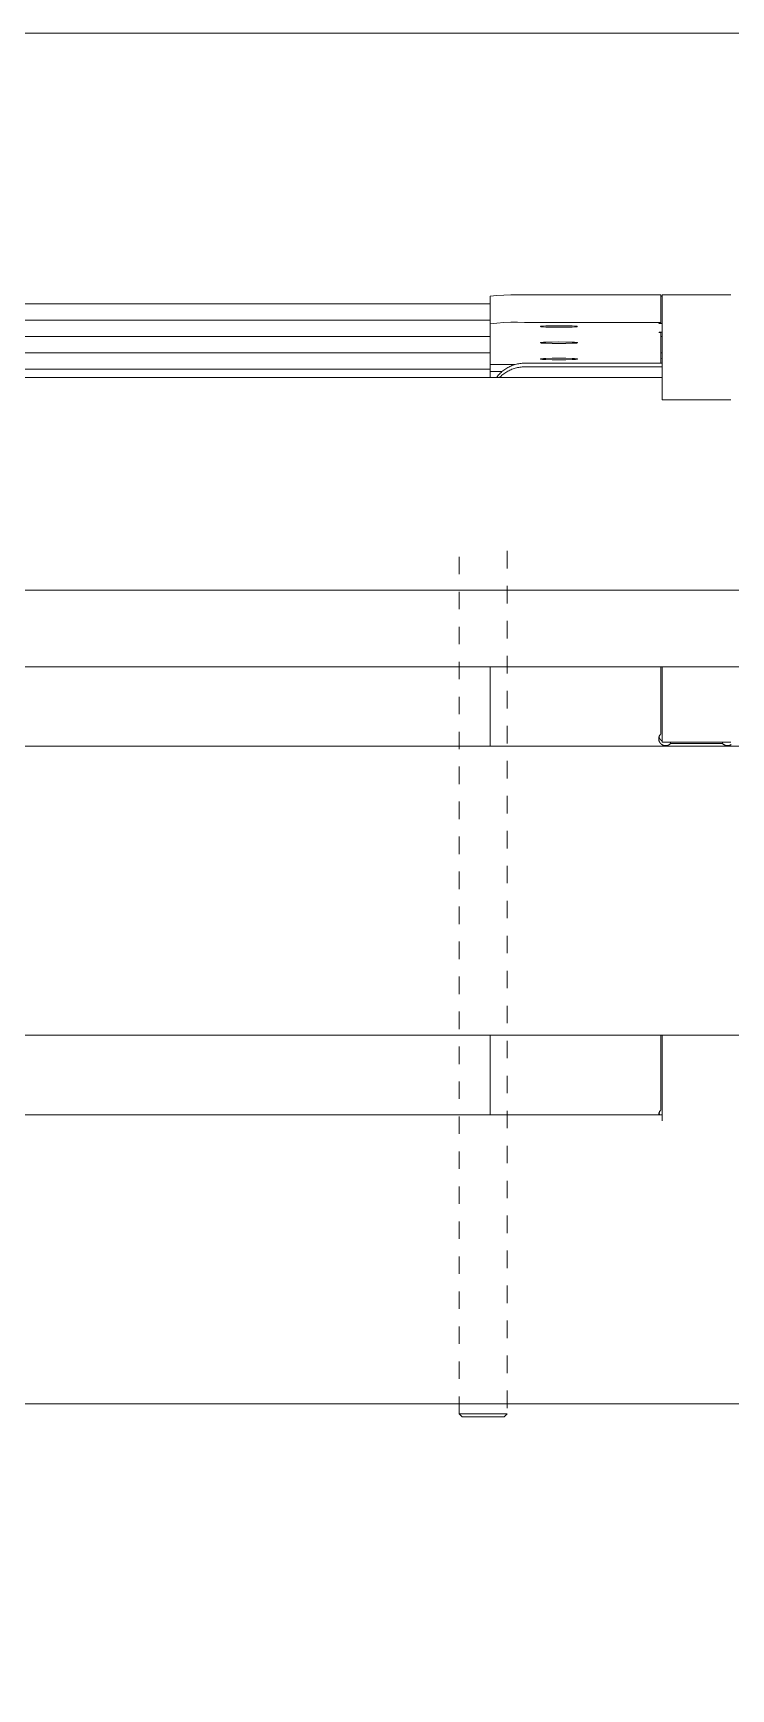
# Model space of a CAD drawing. Header units: inches. Extents: x -12 to 176, y -4 to 123.
# Drawn here: x 33.13 to 37.12, y 108.9 to 118.36 of the extents above; entities that cross this region are included whole.
import ezdxf

# ---------------------------------------------------------------- set-up
doc = ezdxf.new("R2010")
doc.units = ezdxf.units.IN
doc.linetypes.add('HIDDEN', pattern=[1.905, 1.27, -0.635])
doc.layers.add('ZANO_R', color=7, linetype='Continuous', lineweight=0)
doc.layers.add('ZANO_R_przerywana', color=250, linetype='HIDDEN', lineweight=0)

msp = doc.modelspace()

# ---------------------------------------------------------------- linework, layer by layer
at = {"layer": 'ZANO_R'}
for p, q in [((1.60821, 118.36439), (72.2382, 118.36439)), ((35.7421, 116.81625), (4.83656, 116.81625)), ((35.78131, 116.86389), (35.7421, 116.85958)), ((35.7421, 116.85958), (35.7421, 116.70224)), ((35.82065, 116.86688), (35.78131, 116.86389)), ((35.86007, 116.86854), (35.82065, 116.86688)), ((35.89951, 116.86888), (35.86007, 116.86854)), ((35.93895, 116.86789), (35.89951, 116.86888)), ((36.71848, 116.86789), (35.93895, 116.86789)), ((36.71848, 116.71055), (36.71848, 116.86789)), ((36.72635, 116.86065), (36.71848, 116.86091)), ((36.72635, 116.86771), (36.72635, 116.37146)), ((36.72635, 116.86771), (37.12005, 116.86771)), ((35.7421, 116.72315), (4.83656, 116.72315)), ((35.7421, 116.63005), (4.83656, 116.63005)), ((35.78131, 116.70655), (35.7421, 116.70224)), ((35.7421, 116.70224), (35.7421, 116.47072)), ((35.82065, 116.70954), (35.78131, 116.70655)), ((35.86007, 116.7112), (35.82065, 116.70954)), ((35.89951, 116.71154), (35.86007, 116.7112)), ((35.93895, 116.71055), (35.89951, 116.71154)), ((36.71848, 116.71055), (35.93895, 116.71055)), ((36.0295, 116.6873), (36.02951, 116.68732)), ((36.0295, 116.68727), (36.0295, 116.6873)), ((36.0295, 116.68725), (36.0295, 116.68727)), ((36.02951, 116.68722), (36.0295, 116.68725)), ((36.02951, 116.68732), (36.02952, 116.68735)), ((36.02952, 116.6872), (36.02951, 116.68722)), ((36.02952, 116.68735), (36.02953, 116.68737)), ((36.02953, 116.68717), (36.02952, 116.6872)), ((36.02953, 116.68737), (36.02954, 116.6874)), ((36.02954, 116.68715), (36.02953, 116.68717)), ((36.02954, 116.6874), (36.02956, 116.68742)), ((36.02956, 116.68712), (36.02954, 116.68715)), ((36.02956, 116.68742), (36.02958, 116.68745)), ((36.02958, 116.6871), (36.02956, 116.68712)), ((36.02958, 116.68745), (36.02961, 116.68747)), ((36.02961, 116.68707), (36.02958, 116.6871)), ((36.02961, 116.68747), (36.02964, 116.6875)), ((36.02964, 116.68705), (36.02961, 116.68707)), ((36.02964, 116.6875), (36.02967, 116.68752)), ((36.02967, 116.68702), (36.02964, 116.68705)), ((36.02967, 116.68752), (36.0297, 116.68755)), ((36.0297, 116.687), (36.02967, 116.68702)), ((36.0297, 116.68755), (36.02974, 116.68757)), ((36.02974, 116.68697), (36.0297, 116.687)), ((36.02974, 116.68757), (36.02978, 116.6876)), ((36.02978, 116.68695), (36.02974, 116.68697)), ((36.02978, 116.6876), (36.02983, 116.68763)), ((36.02983, 116.68692), (36.02978, 116.68695)), ((36.02983, 116.68763), (36.02988, 116.68765)), ((36.02988, 116.6869), (36.02983, 116.68692)), ((36.02988, 116.68765), (36.02993, 116.68768)), ((36.02993, 116.68687), (36.02988, 116.6869)), ((36.02993, 116.68768), (36.02999, 116.6877)), ((36.02999, 116.68684), (36.02993, 116.68687)), ((36.02999, 116.6877), (36.03005, 116.68773)), ((36.03005, 116.68682), (36.02999, 116.68684)), ((36.03005, 116.68773), (36.03011, 116.68775)), ((36.03011, 116.68679), (36.03005, 116.68682)), ((36.03011, 116.68775), (36.03018, 116.68778)), ((36.03018, 116.68677), (36.03011, 116.68679)), ((36.03018, 116.68778), (36.03033, 116.68783)), ((36.03033, 116.68672), (36.03018, 116.68677)), ((36.03033, 116.68783), (36.03049, 116.68788)), ((36.03049, 116.68666), (36.03033, 116.68672)), ((36.03049, 116.68788), (36.03066, 116.68793)), ((36.03066, 116.68661), (36.03049, 116.68666)), ((36.03066, 116.68793), (36.03085, 116.68799)), ((36.03085, 116.68656), (36.03066, 116.68661)), ((36.03085, 116.68799), (36.03128, 116.68809)), ((36.03128, 116.68646), (36.03085, 116.68656)), ((36.03128, 116.68809), (36.03176, 116.68819)), ((36.03176, 116.68635), (36.03128, 116.68646)), ((36.03176, 116.68819), (36.03231, 116.6883)), ((36.03231, 116.68625), (36.03176, 116.68635)), ((36.03231, 116.6883), (36.03361, 116.68851)), ((36.03361, 116.68604), (36.03231, 116.68625)), ((36.03361, 116.68851), (36.03516, 116.68872)), ((36.03516, 116.68583), (36.03361, 116.68604)), ((36.03516, 116.68872), (36.03697, 116.68893)), ((36.03697, 116.68562), (36.03516, 116.68583)), ((36.03697, 116.68893), (36.04138, 116.68934)), ((36.04138, 116.68521), (36.03697, 116.68562)), ((36.04138, 116.68934), (36.04683, 116.68973)), ((36.04683, 116.68482), (36.04138, 116.68521)), ((36.04683, 116.68973), (36.06064, 116.69045)), ((36.06064, 116.6841), (36.04683, 116.68482)), ((36.06064, 116.69045), (36.09667, 116.69145)), ((36.09667, 116.6831), (36.06064, 116.6841)), ((36.09667, 116.69145), (36.1358, 116.69176)), ((36.1358, 116.68278), (36.09667, 116.6831)), ((36.1358, 116.69176), (36.17493, 116.69145)), ((36.17493, 116.6831), (36.1358, 116.68278)), ((36.17493, 116.69145), (36.21097, 116.69045)), ((36.21097, 116.6841), (36.17493, 116.6831)), ((36.21097, 116.69045), (36.22477, 116.68973)), ((36.22477, 116.68482), (36.21097, 116.6841)), ((36.22477, 116.68973), (36.23023, 116.68934)), ((36.23023, 116.68521), (36.22477, 116.68482)), ((36.23023, 116.68934), (36.23464, 116.68893)), ((36.23464, 116.68562), (36.23023, 116.68521)), ((36.23464, 116.68893), (36.23645, 116.68872)), ((36.23645, 116.68583), (36.23464, 116.68562)), ((36.23645, 116.68872), (36.238, 116.68851)), ((36.238, 116.68604), (36.23645, 116.68583)), ((36.238, 116.68851), (36.23929, 116.6883)), ((36.23929, 116.68625), (36.238, 116.68604)), ((36.23929, 116.6883), (36.23984, 116.68819)), ((36.23984, 116.68635), (36.23929, 116.68625)), ((36.23984, 116.68819), (36.24033, 116.68809)), ((36.24033, 116.68646), (36.23984, 116.68635)), ((36.24033, 116.68809), (36.24075, 116.68799)), ((36.24075, 116.68656), (36.24033, 116.68646)), ((36.24075, 116.68799), (36.24094, 116.68793)), ((36.24094, 116.68661), (36.24075, 116.68656)), ((36.24094, 116.68793), (36.24112, 116.68788)), ((36.24112, 116.68666), (36.24094, 116.68661)), ((36.24112, 116.68788), (36.24128, 116.68783)), ((36.24128, 116.68672), (36.24112, 116.68666)), ((36.24128, 116.68783), (36.24142, 116.68778)), ((36.24142, 116.68677), (36.24128, 116.68672)), ((36.24142, 116.68778), (36.24149, 116.68775)), ((36.24149, 116.68679), (36.24142, 116.68677)), ((36.24149, 116.68775), (36.24155, 116.68773)), ((36.24155, 116.68682), (36.24149, 116.68679)), ((36.24155, 116.68773), (36.24161, 116.6877)), ((36.24161, 116.68684), (36.24155, 116.68682)), ((36.24161, 116.6877), (36.24167, 116.68768)), ((36.24167, 116.68687), (36.24161, 116.68684)), ((36.24167, 116.68768), (36.24172, 116.68765)), ((36.24172, 116.6869), (36.24167, 116.68687)), ((36.24172, 116.68765), (36.24177, 116.68763)), ((36.24177, 116.68692), (36.24172, 116.6869)), ((36.24177, 116.68763), (36.24182, 116.6876)), ((36.24182, 116.68695), (36.24177, 116.68692)), ((36.24182, 116.6876), (36.24186, 116.68757)), ((36.24186, 116.68697), (36.24182, 116.68695)), ((36.24186, 116.68757), (36.2419, 116.68755)), ((36.2419, 116.687), (36.24186, 116.68697)), ((36.2419, 116.68755), (36.24194, 116.68752)), ((36.24194, 116.68702), (36.2419, 116.687)), ((36.24194, 116.68752), (36.24197, 116.6875)), ((36.24197, 116.68705), (36.24194, 116.68702)), ((36.24197, 116.6875), (36.242, 116.68747)), ((36.242, 116.68707), (36.24197, 116.68705)), ((36.242, 116.68747), (36.24202, 116.68745)), ((36.24202, 116.6871), (36.242, 116.68707)), ((36.24202, 116.68745), (36.24204, 116.68742)), ((36.24204, 116.68712), (36.24202, 116.6871)), ((36.24204, 116.68742), (36.24206, 116.6874)), ((36.24206, 116.68715), (36.24204, 116.68712)), ((36.24206, 116.6874), (36.24208, 116.68737)), ((36.24208, 116.68717), (36.24206, 116.68715)), ((36.24208, 116.68737), (36.24209, 116.68735)), ((36.24209, 116.6872), (36.24208, 116.68717)), ((36.24209, 116.68735), (36.24209, 116.68732)), ((36.24209, 116.68732), (36.2421, 116.6873)), ((36.2421, 116.68725), (36.24209, 116.68722)), ((36.24209, 116.68722), (36.24209, 116.6872)), ((36.2421, 116.6873), (36.2421, 116.68727)), ((36.2421, 116.68727), (36.2421, 116.68725)), ((36.70695, 116.70476), (36.70696, 116.70477)), ((36.70695, 116.70475), (36.70695, 116.70476)), ((36.70695, 116.70474), (36.70695, 116.70475)), ((36.70695, 116.70473), (36.70695, 116.70474)), ((36.70695, 116.70472), (36.70695, 116.70473)), ((36.70696, 116.70471), (36.70695, 116.70472)), ((36.70695, 116.65321), (36.70696, 116.65322)), ((36.70695, 116.6532), (36.70695, 116.65321)), ((36.70695, 116.65319), (36.70695, 116.6532)), ((36.70695, 116.65318), (36.70695, 116.65319)), ((36.70695, 116.65317), (36.70695, 116.65318)), ((36.70695, 116.65318), (36.70695, 116.65318)), ((36.70695, 116.65316), (36.70695, 116.65317)), ((36.70695, 116.65315), (36.70695, 116.65316)), ((36.70696, 116.65314), (36.70695, 116.65315)), ((36.70696, 116.70478), (36.70697, 116.7048)), ((36.70696, 116.70477), (36.70696, 116.70478)), ((36.70696, 116.7047), (36.70696, 116.70471)), ((36.70697, 116.70469), (36.70696, 116.7047)), ((36.70696, 116.65322), (36.70697, 116.65323)), ((36.70696, 116.65322), (36.70696, 116.65322)), ((36.70697, 116.65313), (36.70696, 116.65314)), ((36.70696, 116.65314), (36.70696, 116.65314)), ((36.70697, 116.7048), (36.70698, 116.70481)), ((36.70698, 116.70468), (36.70697, 116.70469)), ((36.70697, 116.65324), (36.70698, 116.65325)), ((36.70697, 116.65323), (36.70697, 116.65324)), ((36.70697, 116.65312), (36.70697, 116.65313)), ((36.70698, 116.65311), (36.70697, 116.65312)), ((36.70698, 116.70481), (36.70699, 116.70482)), ((36.70699, 116.70467), (36.70698, 116.70468)), ((36.70698, 116.65325), (36.70699, 116.65325)), ((36.70699, 116.65311), (36.70698, 116.65311)), ((36.70699, 116.70482), (36.707, 116.70483)), ((36.707, 116.70466), (36.70699, 116.70467)), ((36.70699, 116.65325), (36.707, 116.65326)), ((36.707, 116.6531), (36.70699, 116.65311)), ((36.707, 116.70483), (36.70702, 116.70484)), ((36.70702, 116.70464), (36.707, 116.70466)), ((36.707, 116.65327), (36.70702, 116.65328)), ((36.707, 116.65326), (36.707, 116.65327)), ((36.70701, 116.65309), (36.707, 116.6531)), ((36.70702, 116.65308), (36.70701, 116.65309)), ((36.70702, 116.70484), (36.70703, 116.70485)), ((36.70703, 116.70463), (36.70702, 116.70464)), ((36.70702, 116.65328), (36.70703, 116.65329)), ((36.70703, 116.65307), (36.70702, 116.65308)), ((36.70703, 116.70485), (36.70705, 116.70486)), ((36.70705, 116.70462), (36.70703, 116.70463)), ((36.70703, 116.65329), (36.70704, 116.65329)), ((36.70704, 116.65307), (36.70703, 116.65307)), ((36.70704, 116.65329), (36.70705, 116.6533)), ((36.70705, 116.65306), (36.70704, 116.65307)), ((36.70705, 116.70486), (36.70707, 116.70487)), ((36.70707, 116.70461), (36.70705, 116.70462)), ((36.70705, 116.6533), (36.70706, 116.65331)), ((36.70707, 116.65305), (36.70705, 116.65306)), ((36.70706, 116.65331), (36.70708, 116.65332)), ((36.70707, 116.70487), (36.70709, 116.70488)), ((36.70709, 116.7046), (36.70707, 116.70461)), ((36.70708, 116.65304), (36.70707, 116.65305)), ((36.70708, 116.65332), (36.70709, 116.65332)), ((36.7071, 116.65304), (36.70708, 116.65304)), ((36.70709, 116.70488), (36.70711, 116.70489)), ((36.70711, 116.70459), (36.70709, 116.7046)), ((36.70709, 116.65332), (36.70711, 116.65333)), ((36.70712, 116.65303), (36.7071, 116.65304)), ((36.70711, 116.70489), (36.70713, 116.7049)), ((36.70713, 116.70458), (36.70711, 116.70459)), ((36.70711, 116.65333), (36.70713, 116.65334)), ((36.70713, 116.65302), (36.70712, 116.65303)), ((36.70713, 116.7049), (36.70716, 116.70491)), ((36.70716, 116.70457), (36.70713, 116.70458)), ((36.70713, 116.65334), (36.70716, 116.65335)), ((36.70715, 116.65301), (36.70713, 116.65302)), ((36.70719, 116.653), (36.70715, 116.65301)), ((36.70716, 116.70491), (36.70719, 116.70492)), ((36.70719, 116.70456), (36.70716, 116.70457)), ((36.70716, 116.65335), (36.7072, 116.65337)), ((36.70719, 116.70492), (36.70721, 116.70493)), ((36.70721, 116.70455), (36.70719, 116.70456)), ((36.70723, 116.65298), (36.70719, 116.653)), ((36.7072, 116.65337), (36.70725, 116.65338)), ((36.70721, 116.70493), (36.70728, 116.70496)), ((36.70728, 116.70453), (36.70721, 116.70455)), ((36.70728, 116.65297), (36.70723, 116.65298)), ((36.70725, 116.65338), (36.70729, 116.6534)), ((36.70728, 116.70496), (36.70735, 116.70498)), ((36.70735, 116.70451), (36.70728, 116.70453)), ((36.70733, 116.65295), (36.70728, 116.65297)), ((36.70729, 116.6534), (36.70734, 116.65342)), ((36.70744, 116.65292), (36.70733, 116.65295)), ((36.70734, 116.65342), (36.70745, 116.65345)), ((36.70735, 116.70498), (36.70742, 116.705)), ((36.70742, 116.70448), (36.70735, 116.70451)), ((36.70742, 116.705), (36.7075, 116.70502)), ((36.7075, 116.70446), (36.70742, 116.70448)), ((36.70757, 116.65289), (36.70744, 116.65292)), ((36.70745, 116.65345), (36.70757, 116.65348)), ((36.7075, 116.70502), (36.70759, 116.70504)), ((36.70759, 116.70444), (36.7075, 116.70446)), ((36.70757, 116.65348), (36.70771, 116.65351)), ((36.7077, 116.65286), (36.70757, 116.65289)), ((36.70759, 116.70504), (36.70778, 116.70508)), ((36.70778, 116.7044), (36.70759, 116.70444)), ((36.70802, 116.65279), (36.7077, 116.65286)), ((36.70771, 116.65351), (36.70785, 116.65354)), ((36.70778, 116.70508), (36.708, 116.70512)), ((36.708, 116.70436), (36.70778, 116.7044)), ((36.70785, 116.65354), (36.70818, 116.65359)), ((36.708, 116.70512), (36.70825, 116.70516)), ((36.70825, 116.70432), (36.708, 116.70436)), ((36.7084, 116.65273), (36.70802, 116.65279)), ((36.70818, 116.65359), (36.70856, 116.65365)), ((36.70825, 116.70516), (36.7088, 116.70525)), ((36.7088, 116.70424), (36.70825, 116.70432)), ((36.7093, 116.65261), (36.7084, 116.65273)), ((36.70856, 116.65365), (36.70898, 116.65371)), ((36.7088, 116.70525), (36.71019, 116.7054)), ((36.71019, 116.70408), (36.7088, 116.70424)), ((36.70898, 116.65371), (36.70995, 116.65382)), ((36.71042, 116.6525), (36.7093, 116.65261)), ((36.70995, 116.65382), (36.72635, 116.65461)), ((36.71019, 116.7054), (36.71189, 116.70555)), ((36.71189, 116.70393), (36.71019, 116.70408)), ((36.71172, 116.65239), (36.71042, 116.6525)), ((36.71483, 116.65218), (36.71172, 116.65239)), ((36.71189, 116.70555), (36.71848, 116.70592)), ((36.71848, 116.70357), (36.71189, 116.70393)), ((36.71848, 116.652), (36.71483, 116.65218)), ((36.71848, 116.70592), (36.71848, 116.71055)), ((36.72635, 116.70331), (36.71848, 116.70357)), ((36.71848, 116.652), (36.71848, 116.65436)), ((36.71848, 116.477), (36.71848, 116.652)), ((36.72635, 116.63005), (36.71848, 116.63005)), ((35.7421, 116.53695), (4.83656, 116.53695)), ((36.0295, 116.5942), (36.02951, 116.59422)), ((36.0295, 116.59417), (36.0295, 116.5942)), ((36.0295, 116.59415), (36.0295, 116.59417)), ((36.02951, 116.59412), (36.0295, 116.59415)), ((36.02951, 116.59422), (36.02952, 116.59425)), ((36.02952, 116.5941), (36.02951, 116.59412)), ((36.02952, 116.59425), (36.02953, 116.59427)), ((36.02953, 116.59407), (36.02952, 116.5941)), ((36.02953, 116.59427), (36.02954, 116.5943)), ((36.02954, 116.59405), (36.02953, 116.59407)), ((36.02954, 116.5943), (36.02956, 116.59432)), ((36.02956, 116.59402), (36.02954, 116.59405)), ((36.02956, 116.59432), (36.02958, 116.59435)), ((36.02958, 116.594), (36.02956, 116.59402)), ((36.02958, 116.59435), (36.02961, 116.59437)), ((36.02961, 116.59397), (36.02958, 116.594)), ((36.02961, 116.59437), (36.02964, 116.5944)), ((36.02964, 116.59395), (36.02961, 116.59397)), ((36.02964, 116.5944), (36.02967, 116.59442)), ((36.02967, 116.59392), (36.02964, 116.59395)), ((36.02967, 116.59442), (36.0297, 116.59445)), ((36.0297, 116.5939), (36.02967, 116.59392)), ((36.0297, 116.59445), (36.02974, 116.59447)), ((36.02974, 116.59387), (36.0297, 116.5939)), ((36.02974, 116.59447), (36.02978, 116.5945)), ((36.02978, 116.59385), (36.02974, 116.59387)), ((36.02978, 116.5945), (36.02983, 116.59453)), ((36.02983, 116.59382), (36.02978, 116.59385)), ((36.02983, 116.59453), (36.02988, 116.59455)), ((36.02988, 116.5938), (36.02983, 116.59382)), ((36.02988, 116.59455), (36.02993, 116.59458)), ((36.02993, 116.59377), (36.02988, 116.5938)), ((36.02993, 116.59458), (36.02999, 116.5946)), ((36.02999, 116.59374), (36.02993, 116.59377)), ((36.02999, 116.5946), (36.03005, 116.59463)), ((36.03005, 116.59372), (36.02999, 116.59374)), ((36.03005, 116.59463), (36.03011, 116.59465)), ((36.03011, 116.59369), (36.03005, 116.59372)), ((36.03011, 116.59465), (36.03018, 116.59468)), ((36.03018, 116.59367), (36.03011, 116.59369)), ((36.03018, 116.59468), (36.03033, 116.59473)), ((36.03033, 116.59362), (36.03018, 116.59367)), ((36.03033, 116.59473), (36.03049, 116.59478)), ((36.03049, 116.59356), (36.03033, 116.59362)), ((36.03049, 116.59478), (36.03066, 116.59483)), ((36.03066, 116.59351), (36.03049, 116.59356)), ((36.03066, 116.59483), (36.03085, 116.59489)), ((36.03085, 116.59346), (36.03066, 116.59351)), ((36.03085, 116.59489), (36.03128, 116.59499)), ((36.03128, 116.59336), (36.03085, 116.59346)), ((36.03128, 116.59499), (36.03176, 116.59509)), ((36.03176, 116.59325), (36.03128, 116.59336)), ((36.03176, 116.59509), (36.03231, 116.5952)), ((36.03231, 116.59315), (36.03176, 116.59325)), ((36.03231, 116.5952), (36.03361, 116.59541)), ((36.03361, 116.59294), (36.03231, 116.59315)), ((36.03361, 116.59541), (36.03516, 116.59562)), ((36.03516, 116.59273), (36.03361, 116.59294)), ((36.03516, 116.59562), (36.03697, 116.59583)), ((36.03697, 116.59252), (36.03516, 116.59273)), ((36.03697, 116.59583), (36.04138, 116.59624)), ((36.04138, 116.59211), (36.03697, 116.59252)), ((36.04138, 116.59624), (36.04683, 116.59663)), ((36.04683, 116.59172), (36.04138, 116.59211)), ((36.04683, 116.59663), (36.06064, 116.59735)), ((36.06064, 116.591), (36.04683, 116.59172)), ((36.06064, 116.59735), (36.09667, 116.59835)), ((36.09667, 116.59), (36.06064, 116.591)), ((36.09667, 116.59835), (36.1358, 116.59866)), ((36.1358, 116.58968), (36.09667, 116.59)), ((36.1358, 116.59866), (36.17493, 116.59835)), ((36.17493, 116.59), (36.1358, 116.58968)), ((36.17493, 116.59835), (36.21097, 116.59735)), ((36.21097, 116.591), (36.17493, 116.59)), ((36.21097, 116.59735), (36.22477, 116.59663)), ((36.22477, 116.59172), (36.21097, 116.591)), ((36.22477, 116.59663), (36.23023, 116.59624)), ((36.23023, 116.59211), (36.22477, 116.59172)), ((36.23023, 116.59624), (36.23464, 116.59583)), ((36.23464, 116.59252), (36.23023, 116.59211)), ((36.23464, 116.59583), (36.23645, 116.59562)), ((36.23645, 116.59273), (36.23464, 116.59252)), ((36.23645, 116.59562), (36.238, 116.59541)), ((36.238, 116.59294), (36.23645, 116.59273)), ((36.238, 116.59541), (36.23929, 116.5952)), ((36.23929, 116.59315), (36.238, 116.59294)), ((36.23929, 116.5952), (36.23984, 116.59509)), ((36.23984, 116.59325), (36.23929, 116.59315)), ((36.23984, 116.59509), (36.24033, 116.59499)), ((36.24033, 116.59336), (36.23984, 116.59325)), ((36.24033, 116.59499), (36.24075, 116.59489)), ((36.24075, 116.59346), (36.24033, 116.59336)), ((36.24075, 116.59489), (36.24094, 116.59483)), ((36.24094, 116.59351), (36.24075, 116.59346)), ((36.24094, 116.59483), (36.24112, 116.59478)), ((36.24112, 116.59356), (36.24094, 116.59351)), ((36.24112, 116.59478), (36.24128, 116.59473)), ((36.24128, 116.59362), (36.24112, 116.59356)), ((36.24128, 116.59473), (36.24142, 116.59468)), ((36.24142, 116.59367), (36.24128, 116.59362)), ((36.24142, 116.59468), (36.24149, 116.59465)), ((36.24149, 116.59369), (36.24142, 116.59367)), ((36.24149, 116.59465), (36.24155, 116.59463)), ((36.24155, 116.59372), (36.24149, 116.59369)), ((36.24155, 116.59463), (36.24161, 116.5946)), ((36.24161, 116.59374), (36.24155, 116.59372)), ((36.24161, 116.5946), (36.24167, 116.59458)), ((36.24167, 116.59377), (36.24161, 116.59374)), ((36.24167, 116.59458), (36.24172, 116.59455)), ((36.24172, 116.5938), (36.24167, 116.59377)), ((36.24172, 116.59455), (36.24177, 116.59453)), ((36.24177, 116.59382), (36.24172, 116.5938)), ((36.24177, 116.59453), (36.24182, 116.5945)), ((36.24182, 116.59385), (36.24177, 116.59382)), ((36.24182, 116.5945), (36.24186, 116.59447)), ((36.24186, 116.59387), (36.24182, 116.59385)), ((36.24186, 116.59447), (36.2419, 116.59445)), ((36.2419, 116.5939), (36.24186, 116.59387)), ((36.2419, 116.59445), (36.24194, 116.59442)), ((36.24194, 116.59392), (36.2419, 116.5939)), ((36.24194, 116.59442), (36.24197, 116.5944)), ((36.24197, 116.59395), (36.24194, 116.59392)), ((36.24197, 116.5944), (36.242, 116.59437)), ((36.242, 116.59397), (36.24197, 116.59395)), ((36.242, 116.59437), (36.24202, 116.59435)), ((36.24202, 116.594), (36.242, 116.59397)), ((36.24202, 116.59435), (36.24204, 116.59432)), ((36.24204, 116.59402), (36.24202, 116.594)), ((36.24204, 116.59432), (36.24206, 116.5943)), ((36.24206, 116.59405), (36.24204, 116.59402)), ((36.24206, 116.5943), (36.24208, 116.59427)), ((36.24208, 116.59407), (36.24206, 116.59405)), ((36.24208, 116.59427), (36.24209, 116.59425)), ((36.24209, 116.5941), (36.24208, 116.59407)), ((36.24209, 116.59425), (36.24209, 116.59422)), ((36.24209, 116.59422), (36.2421, 116.5942)), ((36.2421, 116.59415), (36.24209, 116.59412)), ((36.24209, 116.59412), (36.24209, 116.5941)), ((36.2421, 116.5942), (36.2421, 116.59417)), ((36.2421, 116.59417), (36.2421, 116.59415)), ((36.72635, 116.53695), (36.71848, 116.53695)), ((35.7421, 116.44385), (4.83656, 116.44385)), ((35.7421, 116.47072), (35.7421, 116.42929)), ((35.7421, 116.47072), (35.88427, 116.46932)), ((35.81494, 116.43338), (35.82023, 116.43749)), ((35.82023, 116.43749), (35.82566, 116.44142)), ((35.82566, 116.44142), (35.83121, 116.44517)), ((35.83121, 116.44517), (35.8369, 116.44872)), ((35.8369, 116.44872), (35.84269, 116.45208)), ((35.84269, 116.45208), (35.8486, 116.45524)), ((35.8486, 116.45524), (35.85462, 116.45819)), ((35.84878, 116.43438), (35.85479, 116.43732)), ((35.85462, 116.45819), (35.86073, 116.46095)), ((35.85479, 116.43732), (35.86089, 116.44006)), ((35.86073, 116.46095), (35.86693, 116.46349)), ((35.86089, 116.44006), (35.86708, 116.44259)), ((35.86693, 116.46349), (35.87321, 116.46582)), ((35.86708, 116.44259), (35.87335, 116.44491)), ((35.87321, 116.46582), (35.87957, 116.46793)), ((35.87335, 116.44491), (35.87969, 116.44702)), ((35.87957, 116.46793), (35.88599, 116.46983)), ((35.87969, 116.44702), (35.88611, 116.44891)), ((35.88599, 116.46983), (35.89248, 116.47151)), ((35.88611, 116.44891), (35.89258, 116.45058)), ((35.89248, 116.47151), (35.89902, 116.47297)), ((35.89258, 116.45058), (35.89911, 116.45204)), ((35.89902, 116.47297), (35.9056, 116.47421)), ((35.89911, 116.45204), (35.90568, 116.45327)), ((35.9056, 116.47421), (35.91223, 116.47522)), ((35.90568, 116.45327), (35.91229, 116.45428)), ((35.91223, 116.47522), (35.91888, 116.47601)), ((35.91229, 116.45428), (35.91893, 116.45506)), ((35.91888, 116.47601), (35.92556, 116.47657)), ((35.91893, 116.45506), (35.92559, 116.45562)), ((35.92556, 116.47657), (35.93225, 116.4769)), ((35.92559, 116.45562), (35.93227, 116.45595)), ((35.93225, 116.4769), (35.93895, 116.477)), ((35.93227, 116.45595), (35.93895, 116.45606)), ((35.93895, 116.477), (36.72635, 116.477)), ((35.93895, 116.45606), (36.72635, 116.45606)), ((36.0295, 116.5011), (36.02951, 116.50112)), ((36.0295, 116.50107), (36.0295, 116.5011)), ((36.0295, 116.50105), (36.0295, 116.50107)), ((36.02951, 116.50102), (36.0295, 116.50105)), ((36.02951, 116.50112), (36.02952, 116.50115)), ((36.02952, 116.501), (36.02951, 116.50102)), ((36.02952, 116.50115), (36.02953, 116.50117)), ((36.02953, 116.50097), (36.02952, 116.501)), ((36.02953, 116.50117), (36.02954, 116.5012)), ((36.02954, 116.50095), (36.02953, 116.50097)), ((36.02954, 116.5012), (36.02956, 116.50122)), ((36.02956, 116.50092), (36.02954, 116.50095)), ((36.02956, 116.50122), (36.02958, 116.50125)), ((36.02958, 116.5009), (36.02956, 116.50092)), ((36.02958, 116.50125), (36.02961, 116.50127)), ((36.02961, 116.50087), (36.02958, 116.5009)), ((36.02961, 116.50127), (36.02964, 116.5013)), ((36.02964, 116.50085), (36.02961, 116.50087)), ((36.02964, 116.5013), (36.02967, 116.50132)), ((36.02967, 116.50082), (36.02964, 116.50085)), ((36.02967, 116.50132), (36.0297, 116.50135)), ((36.0297, 116.5008), (36.02967, 116.50082)), ((36.0297, 116.50135), (36.02974, 116.50138)), ((36.02974, 116.50077), (36.0297, 116.5008)), ((36.02974, 116.50138), (36.02978, 116.5014)), ((36.02978, 116.50075), (36.02974, 116.50077)), ((36.02978, 116.5014), (36.02983, 116.50143)), ((36.02983, 116.50072), (36.02978, 116.50075)), ((36.02983, 116.50143), (36.02988, 116.50145)), ((36.02988, 116.5007), (36.02983, 116.50072)), ((36.02988, 116.50145), (36.02993, 116.50148)), ((36.02993, 116.50067), (36.02988, 116.5007)), ((36.02993, 116.50148), (36.02999, 116.5015)), ((36.02999, 116.50064), (36.02993, 116.50067)), ((36.02999, 116.5015), (36.03005, 116.50153)), ((36.03005, 116.50062), (36.02999, 116.50064)), ((36.03005, 116.50153), (36.03011, 116.50155)), ((36.03011, 116.50059), (36.03005, 116.50062)), ((36.03011, 116.50155), (36.03018, 116.50158)), ((36.03018, 116.50057), (36.03011, 116.50059)), ((36.03018, 116.50158), (36.03033, 116.50163)), ((36.03033, 116.50052), (36.03018, 116.50057)), ((36.03033, 116.50163), (36.03049, 116.50168)), ((36.03049, 116.50046), (36.03033, 116.50052)), ((36.03049, 116.50168), (36.03066, 116.50173)), ((36.03066, 116.50041), (36.03049, 116.50046)), ((36.03066, 116.50173), (36.03085, 116.50179)), ((36.03085, 116.50036), (36.03066, 116.50041)), ((36.03085, 116.50179), (36.03128, 116.50189)), ((36.03128, 116.50026), (36.03085, 116.50036)), ((36.03128, 116.50189), (36.03176, 116.50199)), ((36.03176, 116.50015), (36.03128, 116.50026)), ((36.03176, 116.50199), (36.03231, 116.5021)), ((36.03231, 116.50005), (36.03176, 116.50015)), ((36.03231, 116.5021), (36.03361, 116.50231)), ((36.03361, 116.49984), (36.03231, 116.50005)), ((36.03361, 116.50231), (36.03516, 116.50252)), ((36.03516, 116.49963), (36.03361, 116.49984)), ((36.03516, 116.50252), (36.03697, 116.50273)), ((36.03697, 116.49942), (36.03516, 116.49963)), ((36.03697, 116.50273), (36.04138, 116.50314)), ((36.04138, 116.49901), (36.03697, 116.49942)), ((36.04138, 116.50314), (36.04683, 116.50353)), ((36.04683, 116.49862), (36.04138, 116.49901)), ((36.04683, 116.50353), (36.06064, 116.50425)), ((36.06064, 116.4979), (36.04683, 116.49862)), ((36.06064, 116.50425), (36.09667, 116.50525)), ((36.09667, 116.4969), (36.06064, 116.4979)), ((36.09667, 116.50525), (36.1358, 116.50556)), ((36.1358, 116.49658), (36.09667, 116.4969)), ((36.1358, 116.50556), (36.17493, 116.50525)), ((36.17493, 116.4969), (36.1358, 116.49658)), ((36.17493, 116.50525), (36.21097, 116.50425)), ((36.21097, 116.4979), (36.17493, 116.4969)), ((36.21097, 116.50425), (36.22477, 116.50353)), ((36.22477, 116.49862), (36.21097, 116.4979)), ((36.22477, 116.50353), (36.23023, 116.50314)), ((36.23023, 116.49901), (36.22477, 116.49862)), ((36.23023, 116.50314), (36.23464, 116.50273)), ((36.23464, 116.49942), (36.23023, 116.49901)), ((36.23464, 116.50273), (36.23645, 116.50252)), ((36.23645, 116.49963), (36.23464, 116.49942)), ((36.23645, 116.50252), (36.238, 116.50231)), ((36.238, 116.49984), (36.23645, 116.49963)), ((36.238, 116.50231), (36.23929, 116.5021)), ((36.23929, 116.50005), (36.238, 116.49984)), ((36.23929, 116.5021), (36.23984, 116.50199)), ((36.23984, 116.50015), (36.23929, 116.50005)), ((36.23984, 116.50199), (36.24033, 116.50189)), ((36.24033, 116.50026), (36.23984, 116.50015)), ((36.24033, 116.50189), (36.24075, 116.50179)), ((36.24075, 116.50036), (36.24033, 116.50026)), ((36.24075, 116.50179), (36.24094, 116.50173)), ((36.24094, 116.50041), (36.24075, 116.50036)), ((36.24094, 116.50173), (36.24112, 116.50168)), ((36.24112, 116.50046), (36.24094, 116.50041)), ((36.24112, 116.50168), (36.24128, 116.50163)), ((36.24128, 116.50052), (36.24112, 116.50046)), ((36.24128, 116.50163), (36.24142, 116.50158)), ((36.24142, 116.50057), (36.24128, 116.50052)), ((36.24142, 116.50158), (36.24149, 116.50155)), ((36.24149, 116.50059), (36.24142, 116.50057)), ((36.24149, 116.50155), (36.24155, 116.50153)), ((36.24155, 116.50062), (36.24149, 116.50059)), ((36.24155, 116.50153), (36.24161, 116.5015)), ((36.24161, 116.50064), (36.24155, 116.50062)), ((36.24161, 116.5015), (36.24167, 116.50148)), ((36.24167, 116.50067), (36.24161, 116.50064)), ((36.24167, 116.50148), (36.24172, 116.50145)), ((36.24172, 116.5007), (36.24167, 116.50067)), ((36.24172, 116.50145), (36.24177, 116.50143)), ((36.24177, 116.50072), (36.24172, 116.5007)), ((36.24177, 116.50143), (36.24182, 116.5014)), ((36.24182, 116.50075), (36.24177, 116.50072)), ((36.24182, 116.5014), (36.24186, 116.50138)), ((36.24186, 116.50077), (36.24182, 116.50075)), ((36.24186, 116.50138), (36.2419, 116.50135)), ((36.2419, 116.5008), (36.24186, 116.50077)), ((36.2419, 116.50135), (36.24194, 116.50132)), ((36.24194, 116.50082), (36.2419, 116.5008)), ((36.24194, 116.50132), (36.24197, 116.5013)), ((36.24197, 116.50085), (36.24194, 116.50082)), ((36.24197, 116.5013), (36.242, 116.50127)), ((36.242, 116.50087), (36.24197, 116.50085)), ((36.242, 116.50127), (36.24202, 116.50125)), ((36.24202, 116.5009), (36.242, 116.50087)), ((36.24202, 116.50125), (36.24204, 116.50122)), ((36.24204, 116.50092), (36.24202, 116.5009)), ((36.24204, 116.50122), (36.24206, 116.5012)), ((36.24206, 116.50095), (36.24204, 116.50092)), ((36.24206, 116.5012), (36.24208, 116.50117)), ((36.24208, 116.50097), (36.24206, 116.50095)), ((36.24208, 116.50117), (36.24209, 116.50115)), ((36.24209, 116.501), (36.24208, 116.50097)), ((36.24209, 116.50115), (36.24209, 116.50112)), ((36.24209, 116.50112), (36.2421, 116.5011)), ((36.2421, 116.50105), (36.24209, 116.50102)), ((36.24209, 116.50102), (36.24209, 116.501)), ((36.2421, 116.5011), (36.2421, 116.50107)), ((36.2421, 116.50107), (36.2421, 116.50105)), ((36.72635, 116.50487), (36.71848, 116.50513)), ((3.85231, 116.39455), (36.72635, 116.39455)), ((35.81049, 116.42973), (35.7421, 116.42929)), ((35.7421, 116.42929), (35.7421, 116.39455)), ((35.77822, 116.39455), (35.78222, 116.39993)), ((35.78222, 116.39993), (35.78639, 116.40517)), ((35.78639, 116.40517), (35.79074, 116.41026)), ((35.79074, 116.41026), (35.79526, 116.41521)), ((35.79526, 116.41521), (35.79995, 116.42)), ((35.79548, 116.39455), (35.80017, 116.39931)), ((35.79995, 116.42), (35.80479, 116.42463)), ((35.80017, 116.39931), (35.80501, 116.40392)), ((35.80479, 116.42463), (35.80979, 116.42909)), ((35.80501, 116.40392), (35.81001, 116.40836)), ((35.80979, 116.42909), (35.81494, 116.43338)), ((35.81001, 116.40836), (35.81516, 116.41263)), ((35.81516, 116.41263), (35.82044, 116.41672)), ((35.82044, 116.41672), (35.82587, 116.42063)), ((35.82587, 116.42063), (35.83142, 116.42436)), ((35.83142, 116.42436), (35.83709, 116.4279)), ((35.83709, 116.4279), (35.84288, 116.43124)), ((35.84288, 116.43124), (35.84878, 116.43438)), ((36.72635, 116.37146), (36.72635, 116.26852)), ((36.72635, 116.26851), (37.12005, 116.26851)), ((1.4901, 115.17989), (72.35631, 115.17989)), ((72.2382, 114.74213), (1.60821, 114.74213)), ((35.7421, 114.28744), (35.7421, 114.74213)), ((36.71848, 114.74213), (36.71848, 114.35732)), ((36.72635, 114.74213), (36.72635, 114.70873)), ((36.72635, 114.70873), (36.72635, 114.41224)), ((36.71491, 114.35323), (36.71411, 114.35214)), ((36.71575, 114.3543), (36.71491, 114.35323)), ((36.71662, 114.35534), (36.71575, 114.3543)), ((36.71753, 114.35634), (36.71662, 114.35534)), ((36.71848, 114.35732), (36.71753, 114.35634)), ((36.72635, 114.41224), (36.72635, 114.30984)), ((1.60821, 114.28744), (72.2382, 114.28744)), ((36.707, 114.33054), (36.70699, 114.32918)), ((36.70699, 114.32918), (36.70703, 114.32782)), ((36.70705, 114.33189), (36.707, 114.33054)), ((36.70703, 114.32782), (36.70712, 114.32647)), ((36.70715, 114.33325), (36.70705, 114.33189)), ((36.70712, 114.32647), (36.70726, 114.32512)), ((36.7073, 114.3346), (36.70715, 114.33325)), ((36.70726, 114.32512), (36.70744, 114.32377)), ((36.7075, 114.33594), (36.7073, 114.3346)), ((36.70744, 114.32377), (36.70767, 114.32244)), ((36.70774, 114.33728), (36.7075, 114.33594)), ((36.70767, 114.32244), (36.70794, 114.32111)), ((36.70802, 114.3386), (36.70774, 114.33728)), ((36.70794, 114.32111), (36.70827, 114.31979)), ((36.70836, 114.33992), (36.70802, 114.3386)), ((36.70827, 114.31979), (36.70863, 114.31848)), ((36.70874, 114.34122), (36.70836, 114.33992)), ((36.70839, 114.3402), (36.70877, 114.33894)), ((36.70863, 114.31848), (36.70905, 114.31719)), ((36.70916, 114.34251), (36.70874, 114.34122)), ((36.70877, 114.33894), (36.70919, 114.33771)), ((36.70905, 114.31719), (36.7095, 114.31591)), ((36.70963, 114.34378), (36.70916, 114.34251)), ((36.70919, 114.33771), (36.70964, 114.33648)), ((36.7095, 114.31591), (36.71, 114.31465)), ((36.71014, 114.34504), (36.70963, 114.34378)), ((36.70964, 114.33648), (36.71014, 114.33528)), ((36.71, 114.31465), (36.71055, 114.31341)), ((36.7107, 114.34628), (36.71014, 114.34504)), ((36.71014, 114.33528), (36.71068, 114.33409)), ((36.71055, 114.31341), (36.71114, 114.31218)), ((36.71068, 114.33409), (36.71126, 114.33292)), ((36.7113, 114.3475), (36.7107, 114.34628)), ((36.71114, 114.31218), (36.71177, 114.31098)), ((36.71126, 114.33292), (36.71188, 114.33177)), ((36.71194, 114.34869), (36.7113, 114.3475)), ((36.71177, 114.31098), (36.71244, 114.3098)), ((36.71188, 114.33177), (36.71254, 114.33064)), ((36.71262, 114.34987), (36.71194, 114.34869)), ((36.71244, 114.3098), (36.71315, 114.30865)), ((36.71254, 114.33064), (36.71323, 114.32953)), ((36.71335, 114.35101), (36.71262, 114.34987)), ((36.71315, 114.30865), (36.7139, 114.30752)), ((36.71323, 114.32953), (36.71396, 114.32845)), ((36.71411, 114.35214), (36.71335, 114.35101)), ((36.7139, 114.30752), (36.7147, 114.30642)), ((36.71396, 114.32845), (36.71472, 114.32739)), ((36.7147, 114.30642), (36.71552, 114.30534)), ((36.71472, 114.32739), (36.71552, 114.32636)), ((36.71552, 114.32636), (36.71636, 114.32535)), ((36.71552, 114.30534), (36.71639, 114.3043)), ((36.71636, 114.32535), (36.71723, 114.32437)), ((36.71639, 114.3043), (36.71729, 114.30328)), ((36.71723, 114.32437), (36.71813, 114.32343)), ((36.71729, 114.30328), (36.71823, 114.3023)), ((36.71813, 114.32343), (36.71906, 114.32251)), ((36.71823, 114.3023), (36.7192, 114.30135)), ((36.71906, 114.32251), (36.72002, 114.32163)), ((36.7192, 114.30135), (36.7202, 114.30044)), ((36.72002, 114.32163), (36.72101, 114.32077)), ((36.7202, 114.30044), (36.72123, 114.29956)), ((36.72101, 114.32077), (36.72203, 114.31996)), ((36.72123, 114.29956), (36.7223, 114.29871)), ((36.72203, 114.31996), (36.72307, 114.31917)), ((36.7223, 114.29871), (36.72339, 114.29791)), ((36.72307, 114.31917), (36.72414, 114.31842)), ((36.72339, 114.29791), (36.72451, 114.29714)), ((36.72414, 114.31842), (36.72524, 114.31771)), ((36.72451, 114.29714), (36.72566, 114.29641)), ((36.72524, 114.31771), (36.72635, 114.31704)), ((36.72566, 114.29641), (36.72683, 114.29573)), ((36.72635, 114.30984), (37.12005, 114.30984)), ((36.72683, 114.29573), (36.72802, 114.29508)), ((36.72802, 114.29508), (36.72924, 114.29448)), ((36.72924, 114.29448), (36.73047, 114.29392)), ((36.73047, 114.29392), (36.73173, 114.2934)), ((36.73173, 114.2934), (36.733, 114.29292)), ((36.733, 114.29292), (36.73429, 114.29249)), ((36.73429, 114.29249), (36.73559, 114.29211)), ((36.73559, 114.29211), (36.7369, 114.29177)), ((36.7369, 114.29177), (36.73823, 114.29148)), ((36.73823, 114.29148), (36.73956, 114.29123)), ((36.73956, 114.29123), (36.7409, 114.29103)), ((36.7409, 114.29103), (36.74225, 114.29088)), ((36.74225, 114.29088), (36.74361, 114.29077)), ((36.74361, 114.29077), (36.74496, 114.29072)), ((36.74496, 114.29072), (36.74632, 114.2907)), ((36.74766, 114.29073), (36.74632, 114.2907)), ((36.749, 114.29079), (36.74766, 114.29073)), ((36.75034, 114.29091), (36.749, 114.29079)), ((36.75167, 114.29106), (36.75034, 114.29091)), ((36.753, 114.29127), (36.75167, 114.29106)), ((36.75432, 114.29152), (36.753, 114.29127)), ((36.75563, 114.29181), (36.75432, 114.29152)), ((36.75693, 114.29215), (36.75563, 114.29181)), ((36.75821, 114.29253), (36.75693, 114.29215)), ((36.75949, 114.29295), (36.75821, 114.29253)), ((36.76074, 114.29342), (36.75949, 114.29295)), ((36.76199, 114.29393), (36.76074, 114.29342)), ((36.76321, 114.29448), (36.76199, 114.29393)), ((36.76441, 114.29507), (36.76321, 114.29448)), ((36.7656, 114.2957), (36.76441, 114.29507)), ((36.76676, 114.29638), (36.7656, 114.2957)), ((36.7679, 114.29709), (36.76676, 114.29638)), ((36.76901, 114.29784), (36.7679, 114.29709)), ((36.7701, 114.29863), (36.76901, 114.29784)), ((36.77116, 114.29945), (36.7701, 114.29863)), ((36.77219, 114.30031), (36.77116, 114.29945)), ((36.77319, 114.30121), (36.77219, 114.30031)), ((36.77416, 114.30213), (36.77319, 114.30121)), ((36.77416, 114.30984), (36.77416, 114.30213)), ((36.77416, 114.30213), (37.07225, 114.30213)), ((37.07225, 114.30213), (37.07225, 114.30984)), ((37.07225, 114.30213), (37.07322, 114.30121)), ((37.07322, 114.30121), (37.07422, 114.30031)), ((37.07422, 114.30031), (37.07525, 114.29945)), ((37.07525, 114.29945), (37.07631, 114.29863)), ((37.07631, 114.29863), (37.0774, 114.29784)), ((37.0774, 114.29784), (37.07851, 114.29709)), ((37.07851, 114.29709), (37.07965, 114.29638)), ((37.07965, 114.29638), (37.08081, 114.2957)), ((37.08081, 114.2957), (37.08199, 114.29507)), ((37.08199, 114.29507), (37.0832, 114.29448)), ((37.0832, 114.29448), (37.08442, 114.29393)), ((37.08442, 114.29393), (37.08566, 114.29342)), ((37.08566, 114.29342), (37.08692, 114.29295)), ((37.08692, 114.29295), (37.0882, 114.29253)), ((37.0882, 114.29253), (37.08948, 114.29215)), ((37.08948, 114.29215), (37.09078, 114.29181)), ((37.09078, 114.29181), (37.09209, 114.29152)), ((37.09209, 114.29152), (37.09341, 114.29127)), ((37.09341, 114.29127), (37.09474, 114.29106)), ((37.09474, 114.29106), (37.09607, 114.29091)), ((37.09607, 114.29091), (37.09741, 114.29079)), ((37.09741, 114.29079), (37.09875, 114.29073)), ((37.09875, 114.29073), (37.10009, 114.2907)), ((37.10145, 114.29072), (37.10009, 114.2907)), ((37.1028, 114.29077), (37.10145, 114.29072)), ((37.10416, 114.29088), (37.1028, 114.29077)), ((37.1055, 114.29103), (37.10416, 114.29088)), ((37.10685, 114.29123), (37.1055, 114.29103)), ((37.10818, 114.29148), (37.10685, 114.29123)), ((37.10951, 114.29177), (37.10818, 114.29148)), ((37.11082, 114.29211), (37.10951, 114.29177)), ((37.11212, 114.29249), (37.11082, 114.29211)), ((37.11341, 114.29292), (37.11212, 114.29249)), ((37.11468, 114.2934), (37.11341, 114.29292)), ((37.11594, 114.29392), (37.11468, 114.2934)), ((37.11717, 114.29448), (37.11594, 114.29392)), ((37.11839, 114.29508), (37.11717, 114.29448)), ((37.11958, 114.29573), (37.11839, 114.29508)), ((37.12075, 114.29641), (37.11958, 114.29573)), ((72.2382, 112.63503), (1.60821, 112.63503)), ((35.7421, 112.18034), (35.7421, 112.63503)), ((36.71848, 112.63503), (36.71848, 112.20729)), ((36.72635, 112.63503), (36.72635, 112.6173)), ((36.72635, 112.6173), (36.72635, 112.2271)), ((3.85231, 112.18034), (36.72635, 112.18034)), ((36.707, 112.18164), (36.70695, 112.18034)), ((36.70709, 112.18295), (36.707, 112.18164)), ((36.70722, 112.18425), (36.70709, 112.18295)), ((36.70739, 112.18554), (36.70722, 112.18425)), ((36.70761, 112.18683), (36.70739, 112.18554)), ((36.70788, 112.18811), (36.70761, 112.18683)), ((36.70818, 112.18938), (36.70788, 112.18811)), ((36.70853, 112.19064), (36.70818, 112.18938)), ((36.70839, 112.19017), (36.7127, 112.18034)), ((36.70892, 112.19189), (36.70853, 112.19064)), ((36.70935, 112.19312), (36.70892, 112.19189)), ((36.70983, 112.19434), (36.70935, 112.19312)), ((36.71034, 112.19554), (36.70983, 112.19434)), ((36.71089, 112.19672), (36.71034, 112.19554)), ((36.71149, 112.19789), (36.71089, 112.19672)), ((36.71212, 112.19903), (36.71149, 112.19789)), ((36.71279, 112.20015), (36.71212, 112.19903)), ((36.7135, 112.20125), (36.71279, 112.20015)), ((36.71424, 112.20233), (36.7135, 112.20125)), ((36.71502, 112.20337), (36.71424, 112.20233)), ((36.71584, 112.2044), (36.71502, 112.20337)), ((36.71668, 112.20539), (36.71584, 112.2044)), ((36.71757, 112.20635), (36.71668, 112.20539)), ((36.71848, 112.20729), (36.71757, 112.20635)), ((36.72635, 112.2271), (36.72635, 112.14607)), ((72.2382, 110.52793), (1.60821, 110.52793))]:
    msp.add_line(p, q, dxfattribs=at)
msp.add_lwpolyline([(-3.24405, 115.17989), (76.4408, 115.17989), (76.4408, 99.43184), (-3.24405, 99.43184)], close=True, dxfattribs=at)
at = {"layer": 'ZANO_R_przerywana', "ltscale": 0.05}
for p, q in [((35.56494, 110.47058), (35.56494, 115.40365)), ((35.84053, 115.40365), (35.84053, 110.47058))]:
    msp.add_line(p, q, dxfattribs=at)
at = {"layer": 'ZANO_R_przerywana'}
for p, q in [((35.56503, 110.47058), (35.56494, 110.47058)), ((35.56494, 110.47058), (35.56494, 110.47058)), ((35.56494, 110.47058), (35.82886, 110.47058)), ((35.58216, 110.45335), (35.56498, 110.47053)), ((35.81309, 110.45335), (35.58217, 110.45335)), ((35.82071, 110.45335), (35.81309, 110.45335)), ((35.82271, 110.45335), (35.82071, 110.45335)), ((35.82319, 110.45335), (35.82271, 110.45335)), ((35.82329, 110.45335), (35.82319, 110.45335)), ((35.82329, 110.45335), (35.8233, 110.45335)), ((35.8233, 110.45335), (35.82329, 110.45335)), ((35.84048, 110.47053), (35.8233, 110.45335)), ((35.8233, 110.45335), (35.8233, 110.45335)), ((35.8233, 110.45335), (35.8233, 110.45335)), ((35.82886, 110.47058), (35.84043, 110.47058))]:
    msp.add_line(p, q, dxfattribs=at)

doc.saveas('drawing.dxf')
